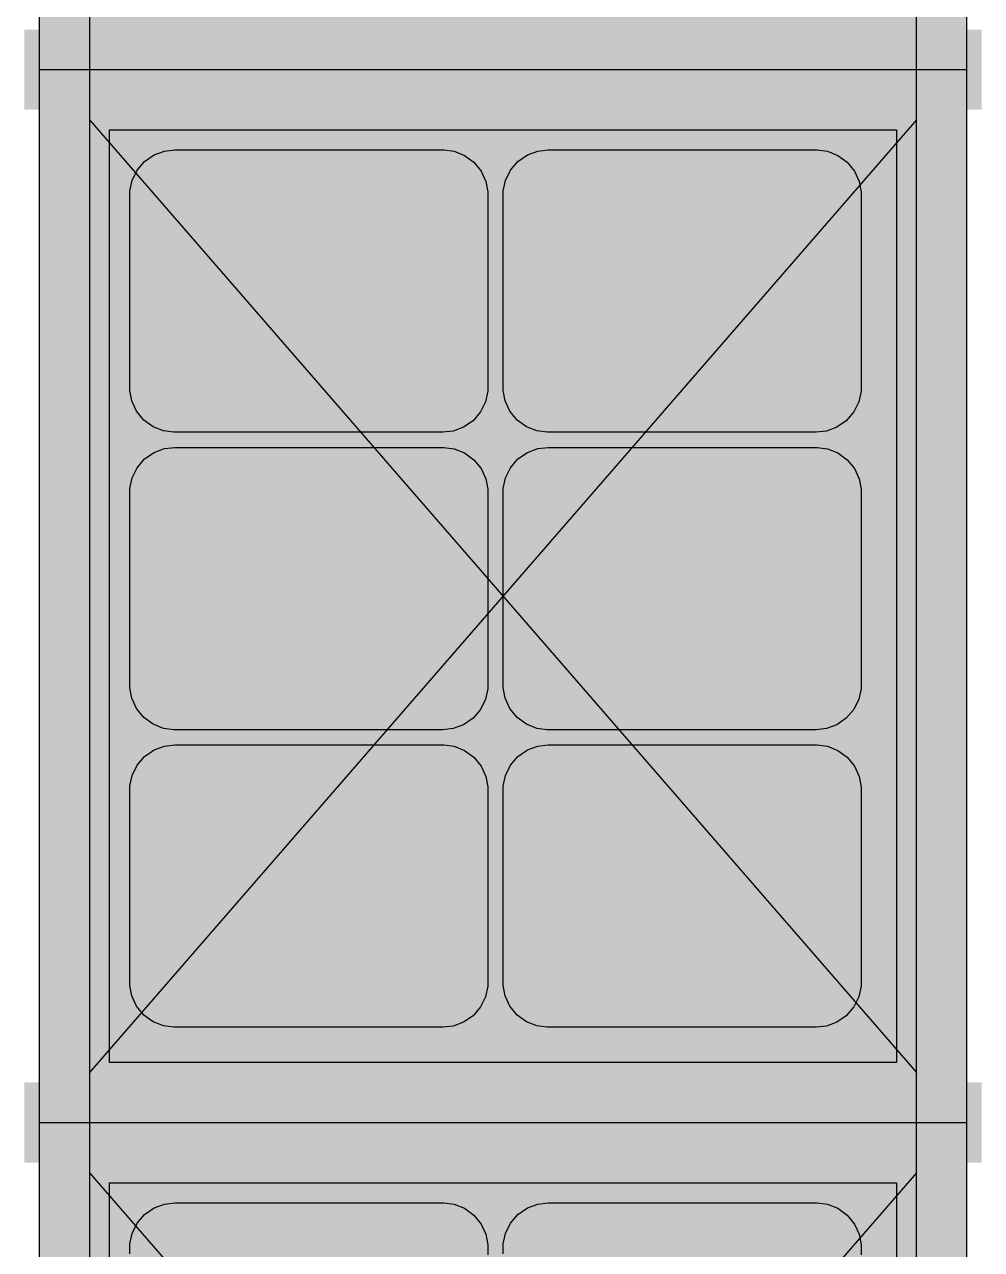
# Model space of a CAD drawing. Header units: metres. Extents: x 0 to 115, y 0 to 64.
# Drawn here: x 102.745 to 104.655, y 46.647 to 49.09 of the extents above; entities that cross this region are included whole.
import ezdxf

# ---------------------------------------------------------------- set-up
doc = ezdxf.new("R2010")
doc.units = ezdxf.units.M
for name, color, linetype, lineweight in [('G-ETIQUETA', 4, 'Continuous', 18), ('M-EQUIPO', 7, 'Continuous', 25), ('M-EQUIPO-RELLENO', 8, 'Continuous', 0)]:
    doc.layers.add(name, color=color, linetype=linetype, lineweight=lineweight)
doc.styles.add('PLANO', font='arial.ttf')

# ---------------------------------------------------------------- blocks, each defined once
blk = doc.blocks.new('EQ_rack-2')
at = {"layer": 'M-EQUIPO-RELLENO', "true_color": 0xf2f4f6}
h = blk.add_hatch(color=7, dxfattribs=at)
h.dxf.hatch_style = 1
h.paths.add_polyline_path([(-0.925, 5.25), (0.925, 5.25), (0.925, -5.25), (-0.925, -5.25)])
at = {"layer": 'M-EQUIPO-RELLENO', "true_color": 0xe07b24}
h = blk.add_hatch(color=7, dxfattribs=at)
h.dxf.hatch_style = 1
h.paths.add_polyline_path([(-0.925, 5.25), (-0.825, 5.25), (-0.825, -5.25), (-0.925, -5.25)])
h = blk.add_hatch(color=7, dxfattribs=at)
h.dxf.hatch_style = 1
h.paths.add_polyline_path([(0.825, 5.25), (0.925, 5.25), (0.925, -5.25), (0.825, -5.25)])
at = {"layer": 'M-EQUIPO-RELLENO', "true_color": 0x2f5d8a}
h = blk.add_hatch(color=7, dxfattribs=at)
h.dxf.hatch_style = 1
h.paths.add_polyline_path([(-0.955, 3.23), (-0.775, 3.23), (-0.775, 3.07), (-0.955, 3.07)])
h = blk.add_hatch(color=7, dxfattribs=at)
h.dxf.hatch_style = 1
h.paths.add_polyline_path([(0.775, 3.23), (0.955, 3.23), (0.955, 3.07), (0.775, 3.07)])
at = {"layer": 'M-EQUIPO-RELLENO', "true_color": 0xd9b98a}
h = blk.add_hatch(color=7, dxfattribs=at)
h.dxf.hatch_style = 1
h.paths.add_polyline_path([(-0.785, 3.03), (0.785, 3.03), (0.785, 1.17), (-0.785, 1.17)])
at = {"layer": 'M-EQUIPO-RELLENO', "true_color": 0xefe2c4}
h = blk.add_hatch(color=7, dxfattribs=at)
h.dxf.hatch_style = 1
h.paths.add_polyline_path([(-0.655, 2.99), (-0.6351, 2.99), (-0.6152, 2.99), (-0.5954, 2.99), (-0.5755, 2.99), (-0.5556, 2.99), (-0.5357, 2.99), (-0.5158, 2.99), (-0.496, 2.99), (-0.4761, 2.99), (-0.4562, 2.99), (-0.4363, 2.99), (-0.4164, 2.99), (-0.3966, 2.99), (-0.3767, 2.99), (-0.3568, 2.99), (-0.3369, 2.99), (-0.317, 2.99), (-0.2972, 2.99), (-0.2773, 2.99), (-0.2574, 2.99), (-0.2375, 2.99), (-0.2177, 2.99), (-0.1978, 2.99), (-0.1779, 2.99), (-0.158, 2.99), (-0.1381, 2.99), (-0.1182, 2.99), (-0.0976, 2.9872), (-0.0769, 2.979), (-0.0583, 2.9655), (-0.0436, 2.9476), (-0.0342, 2.9272), (-0.0302, 2.9063), (-0.03, 2.8864), (-0.03, 2.8665), (-0.03, 2.8466), (-0.03, 2.8267), (-0.03, 2.8069), (-0.03, 2.787), (-0.03, 2.7671), (-0.03, 2.7472), (-0.03, 2.7273), (-0.03, 2.7075), (-0.03, 2.6876), (-0.03, 2.6677), (-0.03, 2.6478), (-0.03, 2.6279), (-0.03, 2.6081), (-0.03, 2.5882), (-0.03, 2.5683), (-0.03, 2.5484), (-0.03, 2.5285), (-0.0304, 2.5085), (-0.0348, 2.4877), (-0.0447, 2.4674), (-0.0598, 2.4498), (-0.0787, 2.4367), (-0.0994, 2.429), (-0.12, 2.4267), (-0.1399, 2.4267), (-0.1598, 2.4267), (-0.1796, 2.4267), (-0.1995, 2.4267), (-0.2194, 2.4267), (-0.2393, 2.4267), (-0.2592, 2.4267), (-0.279, 2.4267), (-0.2989, 2.4267), (-0.3188, 2.4267), (-0.3387, 2.4267), (-0.3586, 2.4267), (-0.3784, 2.4267), (-0.3983, 2.4267), (-0.4182, 2.4267), (-0.4381, 2.4267), (-0.458, 2.4267), (-0.4778, 2.4267), (-0.4977, 2.4267), (-0.5176, 2.4267), (-0.5375, 2.4267), (-0.5573, 2.4267), (-0.5772, 2.4267), (-0.5971, 2.4267), (-0.617, 2.4267), (-0.6369, 2.4267), (-0.6568, 2.4267), (-0.6774, 2.4295), (-0.6981, 2.4377), (-0.7167, 2.4512), (-0.7314, 2.4691), (-0.7408, 2.4895), (-0.7448, 2.5103), (-0.745, 2.5303), (-0.745, 2.5502), (-0.745, 2.5701), (-0.745, 2.5899), (-0.745, 2.6098), (-0.745, 2.6297), (-0.745, 2.6496), (-0.745, 2.6694), (-0.745, 2.6893), (-0.745, 2.7092), (-0.745, 2.7291), (-0.745, 2.749), (-0.745, 2.7688), (-0.745, 2.7887), (-0.745, 2.8086), (-0.745, 2.8285), (-0.745, 2.8484), (-0.745, 2.8682), (-0.745, 2.8881), (-0.7446, 2.9081), (-0.7402, 2.929), (-0.7303, 2.9493), (-0.7152, 2.9669), (-0.6963, 2.98), (-0.6756, 2.9876)])
h = blk.add_hatch(color=7, dxfattribs=at)
h.dxf.hatch_style = 1
h.paths.add_polyline_path([(0.09, 2.99), (0.1099, 2.99), (0.1298, 2.99), (0.1496, 2.99), (0.1695, 2.99), (0.1894, 2.99), (0.2093, 2.99), (0.2292, 2.99), (0.249, 2.99), (0.2689, 2.99), (0.2888, 2.99), (0.3087, 2.99), (0.3286, 2.99), (0.3484, 2.99), (0.3683, 2.99), (0.3882, 2.99), (0.4081, 2.99), (0.428, 2.99), (0.4478, 2.99), (0.4677, 2.99), (0.4876, 2.99), (0.5075, 2.99), (0.5273, 2.99), (0.5472, 2.99), (0.5671, 2.99), (0.587, 2.99), (0.6069, 2.99), (0.6268, 2.99), (0.6474, 2.9872), (0.6681, 2.979), (0.6867, 2.9655), (0.7014, 2.9476), (0.7108, 2.9272), (0.7148, 2.9063), (0.715, 2.8864), (0.715, 2.8665), (0.715, 2.8466), (0.715, 2.8267), (0.715, 2.8069), (0.715, 2.787), (0.715, 2.7671), (0.715, 2.7472), (0.715, 2.7273), (0.715, 2.7075), (0.715, 2.6876), (0.715, 2.6677), (0.715, 2.6478), (0.715, 2.6279), (0.715, 2.6081), (0.715, 2.5882), (0.715, 2.5683), (0.715, 2.5484), (0.715, 2.5285), (0.7146, 2.5085), (0.7102, 2.4877), (0.7003, 2.4674), (0.6852, 2.4498), (0.6663, 2.4367), (0.6456, 2.429), (0.625, 2.4267), (0.6051, 2.4267), (0.5852, 2.4267), (0.5654, 2.4267), (0.5455, 2.4267), (0.5256, 2.4267), (0.5057, 2.4267), (0.4858, 2.4267), (0.466, 2.4267), (0.4461, 2.4267), (0.4262, 2.4267), (0.4063, 2.4267), (0.3864, 2.4267), (0.3666, 2.4267), (0.3467, 2.4267), (0.3268, 2.4267), (0.3069, 2.4267), (0.287, 2.4267), (0.2672, 2.4267), (0.2473, 2.4267), (0.2274, 2.4267), (0.2075, 2.4267), (0.1877, 2.4267), (0.1678, 2.4267), (0.1479, 2.4267), (0.128, 2.4267), (0.1081, 2.4267), (0.0882, 2.4267), (0.0676, 2.4295), (0.0469, 2.4377), (0.0283, 2.4512), (0.0136, 2.4691), (0.0042, 2.4895), (0.0002, 2.5103), (0, 2.5303), (0, 2.5502), (0, 2.5701), (0, 2.5899), (0, 2.6098), (0, 2.6297), (0, 2.6496), (0, 2.6694), (0, 2.6893), (0, 2.7092), (0, 2.7291), (0, 2.749), (0, 2.7688), (0, 2.7887), (0, 2.8086), (0, 2.8285), (0, 2.8484), (0, 2.8682), (0, 2.8881), (0.0004, 2.9081), (0.0048, 2.929), (0.0147, 2.9493), (0.0298, 2.9669), (0.0487, 2.98), (0.0694, 2.9876)])
h = blk.add_hatch(color=7, dxfattribs=at)
h.dxf.hatch_style = 1
h.paths.add_polyline_path([(-0.655, 2.3967), (-0.6351, 2.3967), (-0.6152, 2.3967), (-0.5954, 2.3967), (-0.5755, 2.3967), (-0.5556, 2.3967), (-0.5357, 2.3967), (-0.5158, 2.3967), (-0.496, 2.3967), (-0.4761, 2.3967), (-0.4562, 2.3967), (-0.4363, 2.3967), (-0.4164, 2.3967), (-0.3966, 2.3967), (-0.3767, 2.3967), (-0.3568, 2.3967), (-0.3369, 2.3967), (-0.317, 2.3967), (-0.2972, 2.3967), (-0.2773, 2.3967), (-0.2574, 2.3967), (-0.2375, 2.3967), (-0.2177, 2.3967), (-0.1978, 2.3967), (-0.1779, 2.3967), (-0.158, 2.3967), (-0.1381, 2.3967), (-0.1182, 2.3966), (-0.0976, 2.3938), (-0.0769, 2.3857), (-0.0583, 2.3721), (-0.0436, 2.3542), (-0.0342, 2.3338), (-0.0302, 2.313), (-0.03, 2.293), (-0.03, 2.2732), (-0.03, 2.2533), (-0.03, 2.2334), (-0.03, 2.2135), (-0.03, 2.1936), (-0.03, 2.1738), (-0.03, 2.1539), (-0.03, 2.134), (-0.03, 2.1141), (-0.03, 2.0942), (-0.03, 2.0744), (-0.03, 2.0545), (-0.03, 2.0346), (-0.03, 2.0147), (-0.03, 1.9948), (-0.03, 1.975), (-0.03, 1.9551), (-0.03, 1.9352), (-0.0304, 1.9152), (-0.0348, 1.8943), (-0.0447, 1.8741), (-0.0598, 1.8565), (-0.0787, 1.8434), (-0.0994, 1.8357), (-0.12, 1.8333), (-0.1399, 1.8333), (-0.1598, 1.8333), (-0.1796, 1.8333), (-0.1995, 1.8333), (-0.2194, 1.8333), (-0.2393, 1.8333), (-0.2592, 1.8333), (-0.279, 1.8333), (-0.2989, 1.8333), (-0.3188, 1.8333), (-0.3387, 1.8333), (-0.3586, 1.8333), (-0.3784, 1.8333), (-0.3983, 1.8333), (-0.4182, 1.8333), (-0.4381, 1.8333), (-0.458, 1.8333), (-0.4778, 1.8333), (-0.4977, 1.8333), (-0.5176, 1.8333), (-0.5375, 1.8333), (-0.5573, 1.8333), (-0.5772, 1.8333), (-0.5971, 1.8333), (-0.617, 1.8333), (-0.6369, 1.8333), (-0.6568, 1.8334), (-0.6774, 1.8362), (-0.6981, 1.8443), (-0.7167, 1.8579), (-0.7314, 1.8758), (-0.7408, 1.8962), (-0.7448, 1.917), (-0.745, 1.937), (-0.745, 1.9568), (-0.745, 1.9767), (-0.745, 1.9966), (-0.745, 2.0165), (-0.745, 2.0364), (-0.745, 2.0562), (-0.745, 2.0761), (-0.745, 2.096), (-0.745, 2.1159), (-0.745, 2.1358), (-0.745, 2.1556), (-0.745, 2.1755), (-0.745, 2.1954), (-0.745, 2.2153), (-0.745, 2.2352), (-0.745, 2.255), (-0.745, 2.2749), (-0.745, 2.2948), (-0.7446, 2.3148), (-0.7402, 2.3357), (-0.7303, 2.3559), (-0.7152, 2.3735), (-0.6963, 2.3866), (-0.6756, 2.3943)])
h = blk.add_hatch(color=7, dxfattribs=at)
h.dxf.hatch_style = 1
h.paths.add_polyline_path([(0.09, 2.3967), (0.1099, 2.3967), (0.1298, 2.3967), (0.1496, 2.3967), (0.1695, 2.3967), (0.1894, 2.3967), (0.2093, 2.3967), (0.2292, 2.3967), (0.249, 2.3967), (0.2689, 2.3967), (0.2888, 2.3967), (0.3087, 2.3967), (0.3286, 2.3967), (0.3484, 2.3967), (0.3683, 2.3967), (0.3882, 2.3967), (0.4081, 2.3967), (0.428, 2.3967), (0.4478, 2.3967), (0.4677, 2.3967), (0.4876, 2.3967), (0.5075, 2.3967), (0.5273, 2.3967), (0.5472, 2.3967), (0.5671, 2.3967), (0.587, 2.3967), (0.6069, 2.3967), (0.6268, 2.3966), (0.6474, 2.3938), (0.6681, 2.3857), (0.6867, 2.3721), (0.7014, 2.3542), (0.7108, 2.3338), (0.7148, 2.313), (0.715, 2.293), (0.715, 2.2732), (0.715, 2.2533), (0.715, 2.2334), (0.715, 2.2135), (0.715, 2.1936), (0.715, 2.1738), (0.715, 2.1539), (0.715, 2.134), (0.715, 2.1141), (0.715, 2.0942), (0.715, 2.0744), (0.715, 2.0545), (0.715, 2.0346), (0.715, 2.0147), (0.715, 1.9948), (0.715, 1.975), (0.715, 1.9551), (0.715, 1.9352), (0.7146, 1.9152), (0.7102, 1.8943), (0.7003, 1.8741), (0.6852, 1.8565), (0.6663, 1.8434), (0.6456, 1.8357), (0.625, 1.8333), (0.6051, 1.8333), (0.5852, 1.8333), (0.5654, 1.8333), (0.5455, 1.8333), (0.5256, 1.8333), (0.5057, 1.8333), (0.4858, 1.8333), (0.466, 1.8333), (0.4461, 1.8333), (0.4262, 1.8333), (0.4063, 1.8333), (0.3864, 1.8333), (0.3666, 1.8333), (0.3467, 1.8333), (0.3268, 1.8333), (0.3069, 1.8333), (0.287, 1.8333), (0.2672, 1.8333), (0.2473, 1.8333), (0.2274, 1.8333), (0.2075, 1.8333), (0.1877, 1.8333), (0.1678, 1.8333), (0.1479, 1.8333), (0.128, 1.8333), (0.1081, 1.8333), (0.0882, 1.8334), (0.0676, 1.8362), (0.0469, 1.8443), (0.0283, 1.8579), (0.0136, 1.8758), (0.0042, 1.8962), (0.0002, 1.917), (0, 1.937), (0, 1.9568), (0, 1.9767), (0, 1.9966), (0, 2.0165), (0, 2.0364), (0, 2.0562), (0, 2.0761), (0, 2.096), (0, 2.1159), (0, 2.1358), (0, 2.1556), (0, 2.1755), (0, 2.1954), (0, 2.2153), (0, 2.2352), (0, 2.255), (0, 2.2749), (0, 2.2948), (0.0004, 2.3148), (0.0048, 2.3357), (0.0147, 2.3559), (0.0298, 2.3735), (0.0487, 2.3866), (0.0694, 2.3943)])
h = blk.add_hatch(color=7, dxfattribs=at)
h.dxf.hatch_style = 1
h.paths.add_polyline_path([(-0.655, 1.8033), (-0.6351, 1.8033), (-0.6152, 1.8033), (-0.5954, 1.8033), (-0.5755, 1.8033), (-0.5556, 1.8033), (-0.5357, 1.8033), (-0.5158, 1.8033), (-0.496, 1.8033), (-0.4761, 1.8033), (-0.4562, 1.8033), (-0.4363, 1.8033), (-0.4164, 1.8033), (-0.3966, 1.8033), (-0.3767, 1.8033), (-0.3568, 1.8033), (-0.3369, 1.8033), (-0.317, 1.8033), (-0.2972, 1.8033), (-0.2773, 1.8033), (-0.2574, 1.8033), (-0.2375, 1.8033), (-0.2177, 1.8033), (-0.1978, 1.8033), (-0.1779, 1.8033), (-0.158, 1.8033), (-0.1381, 1.8033), (-0.1182, 1.8033), (-0.0976, 1.8005), (-0.0769, 1.7923), (-0.0583, 1.7788), (-0.0436, 1.7609), (-0.0342, 1.7405), (-0.0302, 1.7197), (-0.03, 1.6997), (-0.03, 1.6798), (-0.03, 1.6599), (-0.03, 1.6401), (-0.03, 1.6202), (-0.03, 1.6003), (-0.03, 1.5804), (-0.03, 1.5606), (-0.03, 1.5407), (-0.03, 1.5208), (-0.03, 1.5009), (-0.03, 1.481), (-0.03, 1.4612), (-0.03, 1.4413), (-0.03, 1.4214), (-0.03, 1.4015), (-0.03, 1.3816), (-0.03, 1.3618), (-0.03, 1.3419), (-0.0304, 1.3219), (-0.0348, 1.301), (-0.0447, 1.2807), (-0.0598, 1.2631), (-0.0787, 1.25), (-0.0994, 1.2424), (-0.12, 1.24), (-0.1399, 1.24), (-0.1598, 1.24), (-0.1796, 1.24), (-0.1995, 1.24), (-0.2194, 1.24), (-0.2393, 1.24), (-0.2592, 1.24), (-0.279, 1.24), (-0.2989, 1.24), (-0.3188, 1.24), (-0.3387, 1.24), (-0.3586, 1.24), (-0.3784, 1.24), (-0.3983, 1.24), (-0.4182, 1.24), (-0.4381, 1.24), (-0.458, 1.24), (-0.4778, 1.24), (-0.4977, 1.24), (-0.5176, 1.24), (-0.5375, 1.24), (-0.5573, 1.24), (-0.5772, 1.24), (-0.5971, 1.24), (-0.617, 1.24), (-0.6369, 1.24), (-0.6568, 1.24), (-0.6774, 1.2428), (-0.6981, 1.251), (-0.7167, 1.2645), (-0.7314, 1.2824), (-0.7408, 1.3028), (-0.7448, 1.3237), (-0.745, 1.3436), (-0.745, 1.3635), (-0.745, 1.3834), (-0.745, 1.4033), (-0.745, 1.4231), (-0.745, 1.443), (-0.745, 1.4629), (-0.745, 1.4828), (-0.745, 1.5027), (-0.745, 1.5225), (-0.745, 1.5424), (-0.745, 1.5623), (-0.745, 1.5822), (-0.745, 1.6021), (-0.745, 1.6219), (-0.745, 1.6418), (-0.745, 1.6617), (-0.745, 1.6816), (-0.745, 1.7015), (-0.7446, 1.7215), (-0.7402, 1.7423), (-0.7303, 1.7626), (-0.7152, 1.7802), (-0.6963, 1.7933), (-0.6756, 1.801)])
h = blk.add_hatch(color=7, dxfattribs=at)
h.dxf.hatch_style = 1
h.paths.add_polyline_path([(0.09, 1.8033), (0.1099, 1.8033), (0.1298, 1.8033), (0.1496, 1.8033), (0.1695, 1.8033), (0.1894, 1.8033), (0.2093, 1.8033), (0.2292, 1.8033), (0.249, 1.8033), (0.2689, 1.8033), (0.2888, 1.8033), (0.3087, 1.8033), (0.3286, 1.8033), (0.3484, 1.8033), (0.3683, 1.8033), (0.3882, 1.8033), (0.4081, 1.8033), (0.428, 1.8033), (0.4478, 1.8033), (0.4677, 1.8033), (0.4876, 1.8033), (0.5075, 1.8033), (0.5273, 1.8033), (0.5472, 1.8033), (0.5671, 1.8033), (0.587, 1.8033), (0.6069, 1.8033), (0.6268, 1.8033), (0.6474, 1.8005), (0.6681, 1.7923), (0.6867, 1.7788), (0.7014, 1.7609), (0.7108, 1.7405), (0.7148, 1.7197), (0.715, 1.6997), (0.715, 1.6798), (0.715, 1.6599), (0.715, 1.6401), (0.715, 1.6202), (0.715, 1.6003), (0.715, 1.5804), (0.715, 1.5606), (0.715, 1.5407), (0.715, 1.5208), (0.715, 1.5009), (0.715, 1.481), (0.715, 1.4612), (0.715, 1.4413), (0.715, 1.4214), (0.715, 1.4015), (0.715, 1.3816), (0.715, 1.3618), (0.715, 1.3419), (0.7146, 1.3219), (0.7102, 1.301), (0.7003, 1.2807), (0.6852, 1.2631), (0.6663, 1.25), (0.6456, 1.2424), (0.625, 1.24), (0.6051, 1.24), (0.5852, 1.24), (0.5654, 1.24), (0.5455, 1.24), (0.5256, 1.24), (0.5057, 1.24), (0.4858, 1.24), (0.466, 1.24), (0.4461, 1.24), (0.4262, 1.24), (0.4063, 1.24), (0.3864, 1.24), (0.3666, 1.24), (0.3467, 1.24), (0.3268, 1.24), (0.3069, 1.24), (0.287, 1.24), (0.2672, 1.24), (0.2473, 1.24), (0.2274, 1.24), (0.2075, 1.24), (0.1877, 1.24), (0.1678, 1.24), (0.1479, 1.24), (0.128, 1.24), (0.1081, 1.24), (0.0882, 1.24), (0.0676, 1.2428), (0.0469, 1.251), (0.0283, 1.2645), (0.0136, 1.2824), (0.0042, 1.3028), (0.0002, 1.3237), (0, 1.3436), (0, 1.3635), (0, 1.3834), (0, 1.4033), (0, 1.4231), (0, 1.443), (0, 1.4629), (0, 1.4828), (0, 1.5027), (0, 1.5225), (0, 1.5424), (0, 1.5623), (0, 1.5822), (0, 1.6021), (0, 1.6219), (0, 1.6418), (0, 1.6617), (0, 1.6816), (0, 1.7015), (0.0004, 1.7215), (0.0048, 1.7423), (0.0147, 1.7626), (0.0298, 1.7802), (0.0487, 1.7933), (0.0694, 1.801)])
at = {"layer": 'M-EQUIPO-RELLENO', "true_color": 0x2f5d8a}
h = blk.add_hatch(color=7, dxfattribs=at)
h.dxf.hatch_style = 1
h.paths.add_polyline_path([(-0.955, 1.13), (-0.775, 1.13), (-0.775, 0.97), (-0.955, 0.97)])
h = blk.add_hatch(color=7, dxfattribs=at)
h.dxf.hatch_style = 1
h.paths.add_polyline_path([(0.775, 1.13), (0.955, 1.13), (0.955, 0.97), (0.775, 0.97)])
at = {"layer": 'M-EQUIPO-RELLENO', "true_color": 0xd9b98a}
h = blk.add_hatch(color=7, dxfattribs=at)
h.dxf.hatch_style = 1
h.paths.add_polyline_path([(-0.785, 0.93), (0.785, 0.93), (0.785, -0.93), (-0.785, -0.93)])
at = {"layer": 'M-EQUIPO-RELLENO', "true_color": 0xefe2c4}
h = blk.add_hatch(color=7, dxfattribs=at)
h.dxf.hatch_style = 1
h.paths.add_polyline_path([(-0.655, 0.89), (-0.6351, 0.89), (-0.6152, 0.89), (-0.5954, 0.89), (-0.5755, 0.89), (-0.5556, 0.89), (-0.5357, 0.89), (-0.5158, 0.89), (-0.496, 0.89), (-0.4761, 0.89), (-0.4562, 0.89), (-0.4363, 0.89), (-0.4164, 0.89), (-0.3966, 0.89), (-0.3767, 0.89), (-0.3568, 0.89), (-0.3369, 0.89), (-0.317, 0.89), (-0.2972, 0.89), (-0.2773, 0.89), (-0.2574, 0.89), (-0.2375, 0.89), (-0.2177, 0.89), (-0.1978, 0.89), (-0.1779, 0.89), (-0.158, 0.89), (-0.1381, 0.89), (-0.1182, 0.89), (-0.0976, 0.8872), (-0.0769, 0.879), (-0.0583, 0.8655), (-0.0436, 0.8476), (-0.0342, 0.8272), (-0.0302, 0.8063), (-0.03, 0.7864), (-0.03, 0.7665), (-0.03, 0.7466), (-0.03, 0.7267), (-0.03, 0.7069), (-0.03, 0.687), (-0.03, 0.6671), (-0.03, 0.6472), (-0.03, 0.6273), (-0.03, 0.6075), (-0.03, 0.5876), (-0.03, 0.5677), (-0.03, 0.5478), (-0.03, 0.5279), (-0.03, 0.5081), (-0.03, 0.4882), (-0.03, 0.4683), (-0.03, 0.4484), (-0.03, 0.4285), (-0.0304, 0.4085), (-0.0348, 0.3877), (-0.0447, 0.3674), (-0.0598, 0.3498), (-0.0787, 0.3367), (-0.0994, 0.329), (-0.12, 0.3267), (-0.1399, 0.3267), (-0.1598, 0.3267), (-0.1796, 0.3267), (-0.1995, 0.3267), (-0.2194, 0.3267), (-0.2393, 0.3267), (-0.2592, 0.3267), (-0.279, 0.3267), (-0.2989, 0.3267), (-0.3188, 0.3267), (-0.3387, 0.3267), (-0.3586, 0.3267), (-0.3784, 0.3267), (-0.3983, 0.3267), (-0.4182, 0.3267), (-0.4381, 0.3267), (-0.458, 0.3267), (-0.4778, 0.3267), (-0.4977, 0.3267), (-0.5176, 0.3267), (-0.5375, 0.3267), (-0.5573, 0.3267), (-0.5772, 0.3267), (-0.5971, 0.3267), (-0.617, 0.3267), (-0.6369, 0.3267), (-0.6568, 0.3267), (-0.6774, 0.3295), (-0.6981, 0.3377), (-0.7167, 0.3512), (-0.7314, 0.3691), (-0.7408, 0.3895), (-0.7448, 0.4103), (-0.745, 0.4303), (-0.745, 0.4502), (-0.745, 0.4701), (-0.745, 0.4899), (-0.745, 0.5098), (-0.745, 0.5297), (-0.745, 0.5496), (-0.745, 0.5694), (-0.745, 0.5893), (-0.745, 0.6092), (-0.745, 0.6291), (-0.745, 0.649), (-0.745, 0.6688), (-0.745, 0.6887), (-0.745, 0.7086), (-0.745, 0.7285), (-0.745, 0.7484), (-0.745, 0.7682), (-0.745, 0.7881), (-0.7446, 0.8081), (-0.7402, 0.829), (-0.7303, 0.8493), (-0.7152, 0.8669), (-0.6963, 0.88), (-0.6756, 0.8876)])
h = blk.add_hatch(color=7, dxfattribs=at)
h.dxf.hatch_style = 1
h.paths.add_polyline_path([(0.09, 0.89), (0.1099, 0.89), (0.1298, 0.89), (0.1496, 0.89), (0.1695, 0.89), (0.1894, 0.89), (0.2093, 0.89), (0.2292, 0.89), (0.249, 0.89), (0.2689, 0.89), (0.2888, 0.89), (0.3087, 0.89), (0.3286, 0.89), (0.3484, 0.89), (0.3683, 0.89), (0.3882, 0.89), (0.4081, 0.89), (0.428, 0.89), (0.4478, 0.89), (0.4677, 0.89), (0.4876, 0.89), (0.5075, 0.89), (0.5273, 0.89), (0.5472, 0.89), (0.5671, 0.89), (0.587, 0.89), (0.6069, 0.89), (0.6268, 0.89), (0.6474, 0.8872), (0.6681, 0.879), (0.6867, 0.8655), (0.7014, 0.8476), (0.7108, 0.8272), (0.7148, 0.8063), (0.715, 0.7864), (0.715, 0.7665), (0.715, 0.7466), (0.715, 0.7267), (0.715, 0.7069), (0.715, 0.687), (0.715, 0.6671), (0.715, 0.6472), (0.715, 0.6273), (0.715, 0.6075), (0.715, 0.5876), (0.715, 0.5677), (0.715, 0.5478), (0.715, 0.5279), (0.715, 0.5081), (0.715, 0.4882), (0.715, 0.4683), (0.715, 0.4484), (0.715, 0.4285), (0.7146, 0.4085), (0.7102, 0.3877), (0.7003, 0.3674), (0.6852, 0.3498), (0.6663, 0.3367), (0.6456, 0.329), (0.625, 0.3267), (0.6051, 0.3267), (0.5852, 0.3267), (0.5654, 0.3267), (0.5455, 0.3267), (0.5256, 0.3267), (0.5057, 0.3267), (0.4858, 0.3267), (0.466, 0.3267), (0.4461, 0.3267), (0.4262, 0.3267), (0.4063, 0.3267), (0.3864, 0.3267), (0.3666, 0.3267), (0.3467, 0.3267), (0.3268, 0.3267), (0.3069, 0.3267), (0.287, 0.3267), (0.2672, 0.3267), (0.2473, 0.3267), (0.2274, 0.3267), (0.2075, 0.3267), (0.1877, 0.3267), (0.1678, 0.3267), (0.1479, 0.3267), (0.128, 0.3267), (0.1081, 0.3267), (0.0882, 0.3267), (0.0676, 0.3295), (0.0469, 0.3377), (0.0283, 0.3512), (0.0136, 0.3691), (0.0042, 0.3895), (0.0002, 0.4103), (0, 0.4303), (0, 0.4502), (0, 0.4701), (0, 0.4899), (0, 0.5098), (0, 0.5297), (0, 0.5496), (0, 0.5694), (0, 0.5893), (0, 0.6092), (0, 0.6291), (0, 0.649), (0, 0.6688), (0, 0.6887), (0, 0.7086), (0, 0.7285), (0, 0.7484), (0, 0.7682), (0, 0.7881), (0.0004, 0.8081), (0.0048, 0.829), (0.0147, 0.8493), (0.0298, 0.8669), (0.0487, 0.88), (0.0694, 0.8876)])
at = {"layer": 'M-EQUIPO'}
for points in [[(-0.925, 5.25), (0.925, 5.25), (0.925, -5.25), (-0.925, -5.25)], [(-0.925, 5.25), (-0.825, 5.25), (-0.825, -5.25), (-0.925, -5.25)], [(0.825, 5.25), (0.925, 5.25), (0.925, -5.25), (0.825, -5.25)], [(-0.785, 3.03), (0.785, 3.03), (0.785, 1.17), (-0.785, 1.17)], [(-0.655, 2.99), (-0.6351, 2.99), (-0.6152, 2.99), (-0.5954, 2.99), (-0.5755, 2.99), (-0.5556, 2.99), (-0.5357, 2.99), (-0.5158, 2.99), (-0.496, 2.99), (-0.4761, 2.99), (-0.4562, 2.99), (-0.4363, 2.99), (-0.4164, 2.99), (-0.3966, 2.99), (-0.3767, 2.99), (-0.3568, 2.99), (-0.3369, 2.99), (-0.317, 2.99), (-0.2972, 2.99), (-0.2773, 2.99), (-0.2574, 2.99), (-0.2375, 2.99), (-0.2177, 2.99), (-0.1978, 2.99), (-0.1779, 2.99), (-0.158, 2.99), (-0.1381, 2.99), (-0.1182, 2.99), (-0.0976, 2.9872), (-0.0769, 2.979), (-0.0583, 2.9655), (-0.0436, 2.9476), (-0.0342, 2.9272), (-0.0302, 2.9063), (-0.03, 2.8864), (-0.03, 2.8665), (-0.03, 2.8466), (-0.03, 2.8267), (-0.03, 2.8069), (-0.03, 2.787), (-0.03, 2.7671), (-0.03, 2.7472), (-0.03, 2.7273), (-0.03, 2.7075), (-0.03, 2.6876), (-0.03, 2.6677), (-0.03, 2.6478), (-0.03, 2.6279), (-0.03, 2.6081), (-0.03, 2.5882), (-0.03, 2.5683), (-0.03, 2.5484), (-0.03, 2.5285), (-0.0304, 2.5085), (-0.0348, 2.4877), (-0.0447, 2.4674), (-0.0598, 2.4498), (-0.0787, 2.4367), (-0.0994, 2.429), (-0.12, 2.4267), (-0.1399, 2.4267), (-0.1598, 2.4267), (-0.1796, 2.4267), (-0.1995, 2.4267), (-0.2194, 2.4267), (-0.2393, 2.4267), (-0.2592, 2.4267), (-0.279, 2.4267), (-0.2989, 2.4267), (-0.3188, 2.4267), (-0.3387, 2.4267), (-0.3586, 2.4267), (-0.3784, 2.4267), (-0.3983, 2.4267), (-0.4182, 2.4267), (-0.4381, 2.4267), (-0.458, 2.4267), (-0.4778, 2.4267), (-0.4977, 2.4267), (-0.5176, 2.4267), (-0.5375, 2.4267), (-0.5573, 2.4267), (-0.5772, 2.4267), (-0.5971, 2.4267), (-0.617, 2.4267), (-0.6369, 2.4267), (-0.6568, 2.4267), (-0.6774, 2.4295), (-0.6981, 2.4377), (-0.7167, 2.4512), (-0.7314, 2.4691), (-0.7408, 2.4895), (-0.7448, 2.5103), (-0.745, 2.5303), (-0.745, 2.5502), (-0.745, 2.5701), (-0.745, 2.5899), (-0.745, 2.6098), (-0.745, 2.6297), (-0.745, 2.6496), (-0.745, 2.6694), (-0.745, 2.6893), (-0.745, 2.7092), (-0.745, 2.7291), (-0.745, 2.749), (-0.745, 2.7688), (-0.745, 2.7887), (-0.745, 2.8086), (-0.745, 2.8285), (-0.745, 2.8484), (-0.745, 2.8682), (-0.745, 2.8881), (-0.7446, 2.9081), (-0.7402, 2.929), (-0.7303, 2.9493), (-0.7152, 2.9669), (-0.6963, 2.98), (-0.6756, 2.9876)], [(0.09, 2.99), (0.1099, 2.99), (0.1298, 2.99), (0.1496, 2.99), (0.1695, 2.99), (0.1894, 2.99), (0.2093, 2.99), (0.2292, 2.99), (0.249, 2.99), (0.2689, 2.99), (0.2888, 2.99), (0.3087, 2.99), (0.3286, 2.99), (0.3484, 2.99), (0.3683, 2.99), (0.3882, 2.99), (0.4081, 2.99), (0.428, 2.99), (0.4478, 2.99), (0.4677, 2.99), (0.4876, 2.99), (0.5075, 2.99), (0.5273, 2.99), (0.5472, 2.99), (0.5671, 2.99), (0.587, 2.99), (0.6069, 2.99), (0.6268, 2.99), (0.6474, 2.9872), (0.6681, 2.979), (0.6867, 2.9655), (0.7014, 2.9476), (0.7108, 2.9272), (0.7148, 2.9063), (0.715, 2.8864), (0.715, 2.8665), (0.715, 2.8466), (0.715, 2.8267), (0.715, 2.8069), (0.715, 2.787), (0.715, 2.7671), (0.715, 2.7472), (0.715, 2.7273), (0.715, 2.7075), (0.715, 2.6876), (0.715, 2.6677), (0.715, 2.6478), (0.715, 2.6279), (0.715, 2.6081), (0.715, 2.5882), (0.715, 2.5683), (0.715, 2.5484), (0.715, 2.5285), (0.7146, 2.5085), (0.7102, 2.4877), (0.7003, 2.4674), (0.6852, 2.4498), (0.6663, 2.4367), (0.6456, 2.429), (0.625, 2.4267), (0.6051, 2.4267), (0.5852, 2.4267), (0.5654, 2.4267), (0.5455, 2.4267), (0.5256, 2.4267), (0.5057, 2.4267), (0.4858, 2.4267), (0.466, 2.4267), (0.4461, 2.4267), (0.4262, 2.4267), (0.4063, 2.4267), (0.3864, 2.4267), (0.3666, 2.4267), (0.3467, 2.4267), (0.3268, 2.4267), (0.3069, 2.4267), (0.287, 2.4267), (0.2672, 2.4267), (0.2473, 2.4267), (0.2274, 2.4267), (0.2075, 2.4267), (0.1877, 2.4267), (0.1678, 2.4267), (0.1479, 2.4267), (0.128, 2.4267), (0.1081, 2.4267), (0.0882, 2.4267), (0.0676, 2.4295), (0.0469, 2.4377), (0.0283, 2.4512), (0.0136, 2.4691), (0.0042, 2.4895), (0.0002, 2.5103), (0, 2.5303), (0, 2.5502), (0, 2.5701), (0, 2.5899), (0, 2.6098), (0, 2.6297), (0, 2.6496), (0, 2.6694), (0, 2.6893), (0, 2.7092), (0, 2.7291), (0, 2.749), (0, 2.7688), (0, 2.7887), (0, 2.8086), (0, 2.8285), (0, 2.8484), (0, 2.8682), (0, 2.8881), (0.0004, 2.9081), (0.0048, 2.929), (0.0147, 2.9493), (0.0298, 2.9669), (0.0487, 2.98), (0.0694, 2.9876)], [(-0.655, 2.3967), (-0.6351, 2.3967), (-0.6152, 2.3967), (-0.5954, 2.3967), (-0.5755, 2.3967), (-0.5556, 2.3967), (-0.5357, 2.3967), (-0.5158, 2.3967), (-0.496, 2.3967), (-0.4761, 2.3967), (-0.4562, 2.3967), (-0.4363, 2.3967), (-0.4164, 2.3967), (-0.3966, 2.3967), (-0.3767, 2.3967), (-0.3568, 2.3967), (-0.3369, 2.3967), (-0.317, 2.3967), (-0.2972, 2.3967), (-0.2773, 2.3967), (-0.2574, 2.3967), (-0.2375, 2.3967), (-0.2177, 2.3967), (-0.1978, 2.3967), (-0.1779, 2.3967), (-0.158, 2.3967), (-0.1381, 2.3967), (-0.1182, 2.3966), (-0.0976, 2.3938), (-0.0769, 2.3857), (-0.0583, 2.3721), (-0.0436, 2.3542), (-0.0342, 2.3338), (-0.0302, 2.313), (-0.03, 2.293), (-0.03, 2.2732), (-0.03, 2.2533), (-0.03, 2.2334), (-0.03, 2.2135), (-0.03, 2.1936), (-0.03, 2.1738), (-0.03, 2.1539), (-0.03, 2.134), (-0.03, 2.1141), (-0.03, 2.0942), (-0.03, 2.0744), (-0.03, 2.0545), (-0.03, 2.0346), (-0.03, 2.0147), (-0.03, 1.9948), (-0.03, 1.975), (-0.03, 1.9551), (-0.03, 1.9352), (-0.0304, 1.9152), (-0.0348, 1.8943), (-0.0447, 1.8741), (-0.0598, 1.8565), (-0.0787, 1.8434), (-0.0994, 1.8357), (-0.12, 1.8333), (-0.1399, 1.8333), (-0.1598, 1.8333), (-0.1796, 1.8333), (-0.1995, 1.8333), (-0.2194, 1.8333), (-0.2393, 1.8333), (-0.2592, 1.8333), (-0.279, 1.8333), (-0.2989, 1.8333), (-0.3188, 1.8333), (-0.3387, 1.8333), (-0.3586, 1.8333), (-0.3784, 1.8333), (-0.3983, 1.8333), (-0.4182, 1.8333), (-0.4381, 1.8333), (-0.458, 1.8333), (-0.4778, 1.8333), (-0.4977, 1.8333), (-0.5176, 1.8333), (-0.5375, 1.8333), (-0.5573, 1.8333), (-0.5772, 1.8333), (-0.5971, 1.8333), (-0.617, 1.8333), (-0.6369, 1.8333), (-0.6568, 1.8334), (-0.6774, 1.8362), (-0.6981, 1.8443), (-0.7167, 1.8579), (-0.7314, 1.8758), (-0.7408, 1.8962), (-0.7448, 1.917), (-0.745, 1.937), (-0.745, 1.9568), (-0.745, 1.9767), (-0.745, 1.9966), (-0.745, 2.0165), (-0.745, 2.0364), (-0.745, 2.0562), (-0.745, 2.0761), (-0.745, 2.096), (-0.745, 2.1159), (-0.745, 2.1358), (-0.745, 2.1556), (-0.745, 2.1755), (-0.745, 2.1954), (-0.745, 2.2153), (-0.745, 2.2352), (-0.745, 2.255), (-0.745, 2.2749), (-0.745, 2.2948), (-0.7446, 2.3148), (-0.7402, 2.3357), (-0.7303, 2.3559), (-0.7152, 2.3735), (-0.6963, 2.3866), (-0.6756, 2.3943)], [(0.09, 2.3967), (0.1099, 2.3967), (0.1298, 2.3967), (0.1496, 2.3967), (0.1695, 2.3967), (0.1894, 2.3967), (0.2093, 2.3967), (0.2292, 2.3967), (0.249, 2.3967), (0.2689, 2.3967), (0.2888, 2.3967), (0.3087, 2.3967), (0.3286, 2.3967), (0.3484, 2.3967), (0.3683, 2.3967), (0.3882, 2.3967), (0.4081, 2.3967), (0.428, 2.3967), (0.4478, 2.3967), (0.4677, 2.3967), (0.4876, 2.3967), (0.5075, 2.3967), (0.5273, 2.3967), (0.5472, 2.3967), (0.5671, 2.3967), (0.587, 2.3967), (0.6069, 2.3967), (0.6268, 2.3966), (0.6474, 2.3938), (0.6681, 2.3857), (0.6867, 2.3721), (0.7014, 2.3542), (0.7108, 2.3338), (0.7148, 2.313), (0.715, 2.293), (0.715, 2.2732), (0.715, 2.2533), (0.715, 2.2334), (0.715, 2.2135), (0.715, 2.1936), (0.715, 2.1738), (0.715, 2.1539), (0.715, 2.134), (0.715, 2.1141), (0.715, 2.0942), (0.715, 2.0744), (0.715, 2.0545), (0.715, 2.0346), (0.715, 2.0147), (0.715, 1.9948), (0.715, 1.975), (0.715, 1.9551), (0.715, 1.9352), (0.7146, 1.9152), (0.7102, 1.8943), (0.7003, 1.8741), (0.6852, 1.8565), (0.6663, 1.8434), (0.6456, 1.8357), (0.625, 1.8333), (0.6051, 1.8333), (0.5852, 1.8333), (0.5654, 1.8333), (0.5455, 1.8333), (0.5256, 1.8333), (0.5057, 1.8333), (0.4858, 1.8333), (0.466, 1.8333), (0.4461, 1.8333), (0.4262, 1.8333), (0.4063, 1.8333), (0.3864, 1.8333), (0.3666, 1.8333), (0.3467, 1.8333), (0.3268, 1.8333), (0.3069, 1.8333), (0.287, 1.8333), (0.2672, 1.8333), (0.2473, 1.8333), (0.2274, 1.8333), (0.2075, 1.8333), (0.1877, 1.8333), (0.1678, 1.8333), (0.1479, 1.8333), (0.128, 1.8333), (0.1081, 1.8333), (0.0882, 1.8334), (0.0676, 1.8362), (0.0469, 1.8443), (0.0283, 1.8579), (0.0136, 1.8758), (0.0042, 1.8962), (0.0002, 1.917), (0, 1.937), (0, 1.9568), (0, 1.9767), (0, 1.9966), (0, 2.0165), (0, 2.0364), (0, 2.0562), (0, 2.0761), (0, 2.096), (0, 2.1159), (0, 2.1358), (0, 2.1556), (0, 2.1755), (0, 2.1954), (0, 2.2153), (0, 2.2352), (0, 2.255), (0, 2.2749), (0, 2.2948), (0.0004, 2.3148), (0.0048, 2.3357), (0.0147, 2.3559), (0.0298, 2.3735), (0.0487, 2.3866), (0.0694, 2.3943)], [(-0.655, 1.8033), (-0.6351, 1.8033), (-0.6152, 1.8033), (-0.5954, 1.8033), (-0.5755, 1.8033), (-0.5556, 1.8033), (-0.5357, 1.8033), (-0.5158, 1.8033), (-0.496, 1.8033), (-0.4761, 1.8033), (-0.4562, 1.8033), (-0.4363, 1.8033), (-0.4164, 1.8033), (-0.3966, 1.8033), (-0.3767, 1.8033), (-0.3568, 1.8033), (-0.3369, 1.8033), (-0.317, 1.8033), (-0.2972, 1.8033), (-0.2773, 1.8033), (-0.2574, 1.8033), (-0.2375, 1.8033), (-0.2177, 1.8033), (-0.1978, 1.8033), (-0.1779, 1.8033), (-0.158, 1.8033), (-0.1381, 1.8033), (-0.1182, 1.8033), (-0.0976, 1.8005), (-0.0769, 1.7923), (-0.0583, 1.7788), (-0.0436, 1.7609), (-0.0342, 1.7405), (-0.0302, 1.7197), (-0.03, 1.6997), (-0.03, 1.6798), (-0.03, 1.6599), (-0.03, 1.6401), (-0.03, 1.6202), (-0.03, 1.6003), (-0.03, 1.5804), (-0.03, 1.5606), (-0.03, 1.5407), (-0.03, 1.5208), (-0.03, 1.5009), (-0.03, 1.481), (-0.03, 1.4612), (-0.03, 1.4413), (-0.03, 1.4214), (-0.03, 1.4015), (-0.03, 1.3816), (-0.03, 1.3618), (-0.03, 1.3419), (-0.0304, 1.3219), (-0.0348, 1.301), (-0.0447, 1.2807), (-0.0598, 1.2631), (-0.0787, 1.25), (-0.0994, 1.2424), (-0.12, 1.24), (-0.1399, 1.24), (-0.1598, 1.24), (-0.1796, 1.24), (-0.1995, 1.24), (-0.2194, 1.24), (-0.2393, 1.24), (-0.2592, 1.24), (-0.279, 1.24), (-0.2989, 1.24), (-0.3188, 1.24), (-0.3387, 1.24), (-0.3586, 1.24), (-0.3784, 1.24), (-0.3983, 1.24), (-0.4182, 1.24), (-0.4381, 1.24), (-0.458, 1.24), (-0.4778, 1.24), (-0.4977, 1.24), (-0.5176, 1.24), (-0.5375, 1.24), (-0.5573, 1.24), (-0.5772, 1.24), (-0.5971, 1.24), (-0.617, 1.24), (-0.6369, 1.24), (-0.6568, 1.24), (-0.6774, 1.2428), (-0.6981, 1.251), (-0.7167, 1.2645), (-0.7314, 1.2824), (-0.7408, 1.3028), (-0.7448, 1.3237), (-0.745, 1.3436), (-0.745, 1.3635), (-0.745, 1.3834), (-0.745, 1.4033), (-0.745, 1.4231), (-0.745, 1.443), (-0.745, 1.4629), (-0.745, 1.4828), (-0.745, 1.5027), (-0.745, 1.5225), (-0.745, 1.5424), (-0.745, 1.5623), (-0.745, 1.5822), (-0.745, 1.6021), (-0.745, 1.6219), (-0.745, 1.6418), (-0.745, 1.6617), (-0.745, 1.6816), (-0.745, 1.7015), (-0.7446, 1.7215), (-0.7402, 1.7423), (-0.7303, 1.7626), (-0.7152, 1.7802), (-0.6963, 1.7933), (-0.6756, 1.801)], [(0.09, 1.8033), (0.1099, 1.8033), (0.1298, 1.8033), (0.1496, 1.8033), (0.1695, 1.8033), (0.1894, 1.8033), (0.2093, 1.8033), (0.2292, 1.8033), (0.249, 1.8033), (0.2689, 1.8033), (0.2888, 1.8033), (0.3087, 1.8033), (0.3286, 1.8033), (0.3484, 1.8033), (0.3683, 1.8033), (0.3882, 1.8033), (0.4081, 1.8033), (0.428, 1.8033), (0.4478, 1.8033), (0.4677, 1.8033), (0.4876, 1.8033), (0.5075, 1.8033), (0.5273, 1.8033), (0.5472, 1.8033), (0.5671, 1.8033), (0.587, 1.8033), (0.6069, 1.8033), (0.6268, 1.8033), (0.6474, 1.8005), (0.6681, 1.7923), (0.6867, 1.7788), (0.7014, 1.7609), (0.7108, 1.7405), (0.7148, 1.7197), (0.715, 1.6997), (0.715, 1.6798), (0.715, 1.6599), (0.715, 1.6401), (0.715, 1.6202), (0.715, 1.6003), (0.715, 1.5804), (0.715, 1.5606), (0.715, 1.5407), (0.715, 1.5208), (0.715, 1.5009), (0.715, 1.481), (0.715, 1.4612), (0.715, 1.4413), (0.715, 1.4214), (0.715, 1.4015), (0.715, 1.3816), (0.715, 1.3618), (0.715, 1.3419), (0.7146, 1.3219), (0.7102, 1.301), (0.7003, 1.2807), (0.6852, 1.2631), (0.6663, 1.25), (0.6456, 1.2424), (0.625, 1.24), (0.6051, 1.24), (0.5852, 1.24), (0.5654, 1.24), (0.5455, 1.24), (0.5256, 1.24), (0.5057, 1.24), (0.4858, 1.24), (0.466, 1.24), (0.4461, 1.24), (0.4262, 1.24), (0.4063, 1.24), (0.3864, 1.24), (0.3666, 1.24), (0.3467, 1.24), (0.3268, 1.24), (0.3069, 1.24), (0.287, 1.24), (0.2672, 1.24), (0.2473, 1.24), (0.2274, 1.24), (0.2075, 1.24), (0.1877, 1.24), (0.1678, 1.24), (0.1479, 1.24), (0.128, 1.24), (0.1081, 1.24), (0.0882, 1.24), (0.0676, 1.2428), (0.0469, 1.251), (0.0283, 1.2645), (0.0136, 1.2824), (0.0042, 1.3028), (0.0002, 1.3237), (0, 1.3436), (0, 1.3635), (0, 1.3834), (0, 1.4033), (0, 1.4231), (0, 1.443), (0, 1.4629), (0, 1.4828), (0, 1.5027), (0, 1.5225), (0, 1.5424), (0, 1.5623), (0, 1.5822), (0, 1.6021), (0, 1.6219), (0, 1.6418), (0, 1.6617), (0, 1.6816), (0, 1.7015), (0.0004, 1.7215), (0.0048, 1.7423), (0.0147, 1.7626), (0.0298, 1.7802), (0.0487, 1.7933), (0.0694, 1.801)], [(-0.785, 0.93), (0.785, 0.93), (0.785, -0.93), (-0.785, -0.93)]]:
    blk.add_lwpolyline(points, close=True, dxfattribs=at)
for points in [[(-0.925, 3.15), (0.925, 3.15)], [(-0.825, 3.05), (0.825, 1.15)], [(0.825, 3.05), (-0.825, 1.15)], [(-0.925, 1.05), (0.925, 1.05)], [(-0.825, 0.95), (0.825, -0.95)], [(0.825, 0.95), (-0.825, -0.95)], [(-0.745, 0.7881), (-0.7446, 0.8081), (-0.7402, 0.829), (-0.7303, 0.8493), (-0.7152, 0.8669), (-0.6963, 0.88), (-0.6756, 0.8876), (-0.655, 0.89), (-0.6351, 0.89), (-0.6152, 0.89), (-0.5954, 0.89), (-0.5755, 0.89), (-0.5556, 0.89), (-0.5357, 0.89), (-0.5158, 0.89), (-0.496, 0.89), (-0.4761, 0.89), (-0.4562, 0.89), (-0.4363, 0.89), (-0.4164, 0.89), (-0.3966, 0.89), (-0.3767, 0.89), (-0.3568, 0.89), (-0.3369, 0.89), (-0.317, 0.89), (-0.2972, 0.89), (-0.2773, 0.89), (-0.2574, 0.89), (-0.2375, 0.89), (-0.2177, 0.89), (-0.1978, 0.89), (-0.1779, 0.89), (-0.158, 0.89), (-0.1381, 0.89), (-0.1182, 0.89), (-0.0976, 0.8872), (-0.0769, 0.879), (-0.0583, 0.8655), (-0.0436, 0.8476), (-0.0342, 0.8272), (-0.0302, 0.8063), (-0.03, 0.7864)], [(0, 0.7881), (0.0004, 0.8081), (0.0048, 0.829), (0.0147, 0.8493), (0.0298, 0.8669), (0.0487, 0.88), (0.0694, 0.8876), (0.09, 0.89), (0.1099, 0.89), (0.1298, 0.89), (0.1496, 0.89), (0.1695, 0.89), (0.1894, 0.89), (0.2093, 0.89), (0.2292, 0.89), (0.249, 0.89), (0.2689, 0.89), (0.2888, 0.89), (0.3087, 0.89), (0.3286, 0.89), (0.3484, 0.89), (0.3683, 0.89), (0.3882, 0.89), (0.4081, 0.89), (0.428, 0.89), (0.4478, 0.89), (0.4677, 0.89), (0.4876, 0.89), (0.5075, 0.89), (0.5273, 0.89), (0.5472, 0.89), (0.5671, 0.89), (0.587, 0.89), (0.6069, 0.89), (0.6268, 0.89), (0.6474, 0.8872), (0.6681, 0.879), (0.6867, 0.8655), (0.7014, 0.8476), (0.7108, 0.8272), (0.7148, 0.8063), (0.715, 0.7864)]]:
    blk.add_lwpolyline(points, dxfattribs=at)
at = {"layer": 'G-ETIQUETA', "style": 'PLANO', "flags": 1}
for tag, p in [('TAG', (0, 0)), ('NOMBRE', (0, -0.25)), ('AREA', (0, -0.5)), ('FUNCION', (0, -0.75)), ('CONFIANZA', (0, -1))]:
    blk.add_attdef(tag, p, '', height=0.15, dxfattribs=at)

msp = doc.modelspace()

# ---------------------------------------------------------------- block references
at = {"layer": 'M-EQUIPO'}
msp.add_blockref('EQ_rack-2', (103.7, 45.85), dxfattribs=at)

doc.saveas('drawing.dxf')
